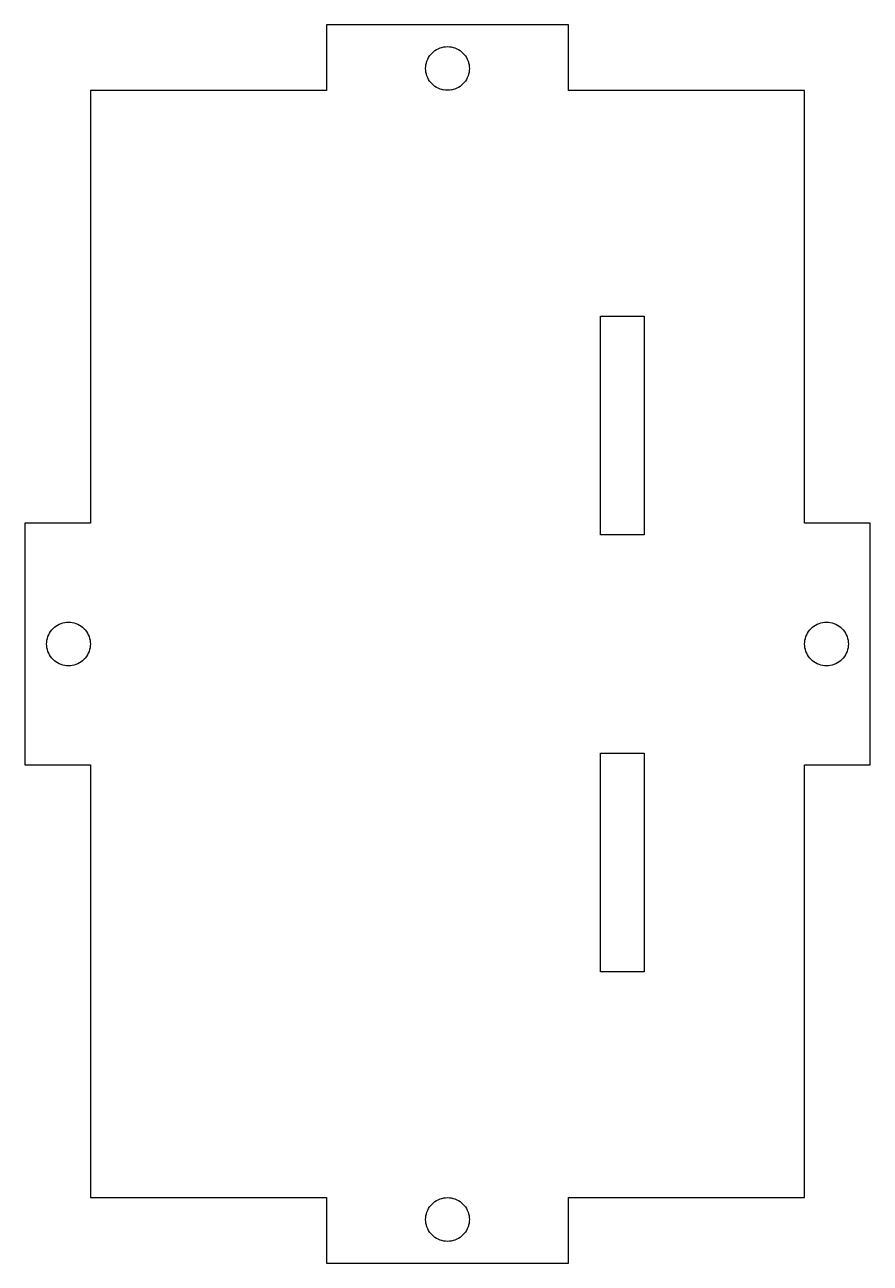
# Model space of a CAD drawing. Extents: x -44 to 243, y 4 to 298.
# Drawn here: x 70.9 to 128.9, y 90.4 to 175.4 of the extents above; entities that cross this region are included whole.
import ezdxf

# ---------------------------------------------------------------- set-up
doc = ezdxf.new("R2010")
doc.units = 0
doc.layers.get('0').update_dxf_attribs({"linetype": 'CONTINUOUS'})

msp = doc.modelspace()

# ---------------------------------------------------------------- linework, layer by layer
at = {"color": 4}
for p, q in [((91.588133, 175.379178), (91.588133, 170.879173)), ((108.188133, 175.379178), (91.588133, 175.379178)), ((108.188133, 170.879173), (108.188133, 175.379178)), ((98.739034, 173.343537), (98.827435, 173.440029)), ((98.827435, 173.440029), (98.923935, 173.528421)), ((98.923935, 173.528421), (99.027734, 173.608036)), ((99.027734, 173.608036), (99.138133, 173.678338)), ((99.138133, 173.678338), (99.254234, 173.738846)), ((99.254234, 173.738846), (99.375135, 173.788828)), ((99.375135, 173.788828), (99.499934, 173.828226)), ((99.499934, 173.828226), (99.627634, 173.856533)), ((99.627634, 173.85642), (99.757433, 173.873635)), ((99.757433, 173.873635), (99.888133, 173.87928)), ((99.888133, 173.87928), (100.018833, 173.873635)), ((100.018833, 173.873635), (100.148633, 173.85642)), ((100.148633, 173.856533), (100.276335, 173.828226)), ((100.276335, 173.828226), (100.401134, 173.788828)), ((100.401134, 173.788828), (100.522035, 173.738846)), ((100.522035, 173.738846), (100.638133, 173.678338)), ((100.638133, 173.678338), (100.748533, 173.608036)), ((100.748533, 173.608036), (100.852334, 173.528421)), ((100.852334, 173.528421), (100.948834, 173.440029)), ((100.948834, 173.440029), (101.037235, 173.343537)), ((98.393834, 172.510022), (98.410937, 172.639845)), ((98.410934, 172.639845), (98.439235, 172.767522)), ((98.439235, 172.767522), (98.478634, 172.892349)), ((98.478634, 172.892349), (98.528635, 173.013225)), ((98.528635, 173.013225), (98.589135, 173.129331)), ((98.589135, 173.129331), (98.659434, 173.239736)), ((98.659434, 173.239736), (98.739034, 173.343537)), ((101.037235, 173.343537), (101.116833, 173.239736)), ((101.116833, 173.239736), (101.187134, 173.129331)), ((101.187134, 173.129331), (101.247634, 173.013225)), ((101.247634, 173.013225), (101.297633, 172.892349)), ((101.297633, 172.892349), (101.337034, 172.767522)), ((101.337034, 172.767522), (101.365335, 172.639845)), ((101.365332, 172.639845), (101.382435, 172.510022)), ((98.388133, 172.379325), (98.393834, 172.510022)), ((98.393834, 172.248628), (98.388133, 172.379325)), ((98.410937, 172.118834), (98.393834, 172.248628)), ((98.439235, 171.991129), (98.410934, 172.118834)), ((98.478634, 171.86633), (98.439235, 171.991129)), ((98.528635, 171.745426), (98.478634, 171.86633)), ((98.589135, 171.629348), (98.528635, 171.745426)), ((101.247634, 171.745426), (101.187134, 171.629348)), ((101.297633, 171.86633), (101.247634, 171.745426)), ((101.337034, 171.991129), (101.297633, 171.86633)), ((101.365335, 172.118834), (101.337034, 171.991129)), ((101.382435, 172.248628), (101.365332, 172.118834)), ((101.382435, 172.510022), (101.388136, 172.379325)), ((101.388136, 172.379325), (101.382435, 172.248628)), ((75.388134, 170.879173), (75.388134, 141.179151)), ((91.588133, 170.879173), (75.388134, 170.879173)), ((98.659434, 171.518943), (98.589135, 171.629348)), ((98.739034, 171.415141), (98.659434, 171.518943)), ((98.827435, 171.318621), (98.739034, 171.415141)), ((98.923935, 171.230229), (98.827435, 171.318621)), ((99.027734, 171.150643), (98.923935, 171.230229)), ((99.138133, 171.080341), (99.027734, 171.150643)), ((99.254234, 171.019833), (99.138133, 171.080341)), ((99.375135, 170.969823), (99.254234, 171.019833)), ((99.499934, 170.930425), (99.375135, 170.969823)), ((99.627634, 170.902146), (99.499934, 170.930425)), ((99.757433, 170.885043), (99.627634, 170.902259)), ((99.888133, 170.879399), (99.757433, 170.885043)), ((100.018833, 170.885043), (99.888133, 170.879399)), ((100.148633, 170.902259), (100.018833, 170.885043)), ((100.276335, 170.930425), (100.148633, 170.902146)), ((100.401134, 170.969823), (100.276335, 170.930425)), ((100.522035, 171.019833), (100.401134, 170.969823)), ((100.638133, 171.080341), (100.522035, 171.019833)), ((100.748533, 171.150643), (100.638133, 171.080341)), ((100.852334, 171.230229), (100.748533, 171.150643)), ((100.948834, 171.318621), (100.852334, 171.230229)), ((101.037235, 171.415141), (100.948834, 171.318621)), ((101.116833, 171.518943), (101.037235, 171.415141)), ((101.187134, 171.629348), (101.116833, 171.518943)), ((124.388135, 170.879173), (108.188133, 170.879173)), ((124.388135, 141.179151), (124.388135, 170.879173)), ((110.388135, 155.379218), (113.388134, 155.379218)), ((110.388135, 140.37922), (110.388135, 155.379218)), ((113.388134, 155.379218), (113.388134, 140.37922)), ((70.888135, 141.179151), (70.888135, 124.579178)), ((75.388134, 141.179151), (70.888135, 141.179151)), ((128.888134, 141.179151), (124.388135, 141.179151)), ((128.888134, 124.579178), (128.888134, 141.179151)), ((113.388134, 140.37922), (110.388135, 140.37922)), ((73.375133, 134.288836), (73.500135, 134.328178)), ((73.500135, 134.328178), (73.628134, 134.356513)), ((73.628134, 134.356372), (73.757132, 134.373587)), ((73.757132, 134.373587), (73.888134, 134.379232)), ((73.888134, 134.379232), (74.019133, 134.373587)), ((74.019133, 134.373587), (74.148134, 134.356372)), ((74.148134, 134.356513), (74.276133, 134.328178)), ((74.276133, 134.328178), (74.401135, 134.288836)), ((125.375134, 134.288836), (125.499935, 134.328178)), ((125.499935, 134.328178), (125.627635, 134.356513)), ((125.627635, 134.356372), (125.757435, 134.373587)), ((125.757435, 134.373587), (125.888135, 134.379232)), ((125.888135, 134.379232), (126.018835, 134.373587)), ((126.018835, 134.373587), (126.148634, 134.356372)), ((126.148634, 134.356513), (126.276334, 134.328178)), ((126.276334, 134.328178), (126.401133, 134.288836)), ((72.478135, 133.392329), (72.529133, 133.513233)), ((72.529133, 133.513233), (72.589133, 133.629311)), ((72.589133, 133.629311), (72.659133, 133.73966)), ((72.659133, 133.73966), (72.739134, 133.843489)), ((72.739134, 133.843489), (72.827134, 133.939953)), ((72.827134, 133.939953), (72.924134, 134.028373)), ((72.924134, 134.028373), (73.028133, 134.108016)), ((73.028133, 134.108016), (73.138134, 134.178346)), ((73.138134, 134.178346), (73.254133, 134.23877)), ((73.254133, 134.23877), (73.375133, 134.288836)), ((74.401135, 134.288836), (74.522135, 134.23877)), ((74.522135, 134.23877), (74.638134, 134.178346)), ((74.638134, 134.178346), (74.748133, 134.108016)), ((74.748133, 134.108016), (74.852135, 134.028373)), ((74.852135, 134.028373), (74.949135, 133.939953)), ((74.949135, 133.939953), (75.037134, 133.843489)), ((75.037134, 133.843489), (75.117133, 133.73966)), ((75.117133, 133.73966), (75.187133, 133.629311)), ((75.187133, 133.629311), (75.247133, 133.513233)), ((75.247133, 133.513233), (75.298133, 133.392329)), ((124.478635, 133.392329), (124.528634, 133.513233)), ((124.528634, 133.513233), (124.589134, 133.629311)), ((124.589134, 133.629311), (124.659435, 133.73966)), ((124.659435, 133.73966), (124.739033, 133.843489)), ((124.739033, 133.843489), (124.827434, 133.939953)), ((124.827434, 133.939953), (124.923934, 134.028373)), ((124.923934, 134.028373), (125.027735, 134.108016)), ((125.027735, 134.108016), (125.138135, 134.178346)), ((125.138135, 134.178346), (125.254235, 134.23877)), ((125.254235, 134.23877), (125.375134, 134.288836)), ((126.401133, 134.288836), (126.522034, 134.23877)), ((126.522034, 134.23877), (126.638135, 134.178346)), ((126.638135, 134.178346), (126.748534, 134.108016)), ((126.748534, 134.108016), (126.852333, 134.028373)), ((126.852333, 134.028373), (126.948833, 133.939953)), ((126.948833, 133.939953), (127.037234, 133.843489)), ((127.037234, 133.843489), (127.116834, 133.73966)), ((127.116834, 133.73966), (127.187133, 133.629311)), ((127.187133, 133.629311), (127.247633, 133.513233)), ((127.247633, 133.513233), (127.297634, 133.392329)), ((72.388118, 132.879305), (72.394129, 133.010031)), ((72.394129, 132.74858), (72.388118, 132.879305)), ((72.394129, 133.010031), (72.411119, 133.139768)), ((72.411119, 132.618814), (72.394129, 132.74858)), ((72.411133, 133.139768), (72.439129, 133.26753)), ((72.439129, 132.491081), (72.411133, 132.618814)), ((72.439135, 133.26753), (72.478135, 133.392329)), ((75.298133, 133.392329), (75.337134, 133.26753)), ((75.337137, 133.26753), (75.365133, 133.139768)), ((75.365133, 132.618814), (75.337137, 132.491081)), ((75.365147, 133.139768), (75.382137, 133.010031)), ((75.382137, 132.74858), (75.365147, 132.618814)), ((75.382137, 133.010031), (75.388148, 132.879305)), ((75.388148, 132.879305), (75.382137, 132.74858)), ((124.388132, 132.879305), (124.393833, 133.010031)), ((124.393833, 132.74858), (124.388132, 132.879305)), ((124.393833, 133.010031), (124.410936, 133.139768)), ((124.410936, 132.618814), (124.393833, 132.74858)), ((124.410933, 133.139768), (124.439234, 133.26753)), ((124.439234, 132.491081), (124.410933, 132.618814)), ((124.439234, 133.26753), (124.478635, 133.392329)), ((127.297634, 133.392329), (127.337033, 133.26753)), ((127.337033, 133.26753), (127.365334, 133.139768)), ((127.365334, 132.618814), (127.337033, 132.491081)), ((127.365331, 133.139768), (127.382434, 133.010031)), ((127.382434, 132.74858), (127.365331, 132.618814)), ((127.382434, 133.010031), (127.388135, 132.879305)), ((127.388135, 132.879305), (127.382434, 132.74858)), ((72.478135, 132.366282), (72.439135, 132.491081)), ((72.529133, 132.245378), (72.478135, 132.366282)), ((72.589133, 132.1293), (72.529133, 132.245378)), ((72.659133, 132.018951), (72.589133, 132.1293)), ((72.739134, 131.915121), (72.659133, 132.018951)), ((72.827134, 131.81863), (72.739134, 131.915121)), ((72.924134, 131.730238), (72.827134, 131.81863)), ((74.949135, 131.81863), (74.852135, 131.730238)), ((75.037134, 131.915121), (74.949135, 131.81863)), ((75.117133, 132.018951), (75.037134, 131.915121)), ((75.187133, 132.1293), (75.117133, 132.018951)), ((75.247133, 132.245378), (75.187133, 132.1293)), ((75.298133, 132.366282), (75.247133, 132.245378)), ((75.337134, 132.491081), (75.298133, 132.366282)), ((124.478635, 132.366282), (124.439234, 132.491081)), ((124.528634, 132.245378), (124.478635, 132.366282)), ((124.589134, 132.1293), (124.528634, 132.245378)), ((124.659435, 132.018951), (124.589134, 132.1293)), ((124.739033, 131.915121), (124.659435, 132.018951)), ((124.827434, 131.81863), (124.739033, 131.915121)), ((124.923934, 131.730238), (124.827434, 131.81863)), ((126.948833, 131.81863), (126.852333, 131.730238)), ((127.037234, 131.915121), (126.948833, 131.81863)), ((127.116834, 132.018951), (127.037234, 131.915121)), ((127.187133, 132.1293), (127.116834, 132.018951)), ((127.247633, 132.245378), (127.187133, 132.1293)), ((127.297634, 132.366282), (127.247633, 132.245378)), ((127.337033, 132.491081), (127.297634, 132.366282)), ((73.028133, 131.650566), (72.924134, 131.730238)), ((73.138134, 131.580265), (73.028133, 131.650566)), ((73.254133, 131.519841), (73.138134, 131.580265)), ((73.375133, 131.469747), (73.254133, 131.519841)), ((73.500135, 131.430405), (73.375133, 131.469747)), ((73.628134, 131.402098), (73.500135, 131.430405)), ((73.757132, 131.385023), (73.628134, 131.401957)), ((73.888134, 131.379097), (73.757132, 131.384741)), ((74.019133, 131.384741), (73.888134, 131.379097)), ((74.148134, 131.401957), (74.019133, 131.385023)), ((74.276133, 131.430405), (74.148134, 131.402098)), ((74.401135, 131.469747), (74.276133, 131.430405)), ((74.522135, 131.519841), (74.401135, 131.469747)), ((74.638134, 131.580265), (74.522135, 131.519841)), ((74.748133, 131.650566), (74.638134, 131.580265)), ((74.852135, 131.730238), (74.748133, 131.650566)), ((125.027735, 131.650566), (124.923934, 131.730238)), ((125.138135, 131.580265), (125.027735, 131.650566)), ((125.254235, 131.519841), (125.138135, 131.580265)), ((125.375134, 131.469747), (125.254235, 131.519841)), ((125.499935, 131.430405), (125.375134, 131.469747)), ((125.627635, 131.402098), (125.499935, 131.430405)), ((125.757435, 131.385023), (125.627635, 131.401957)), ((125.888135, 131.379097), (125.757435, 131.384741)), ((126.018835, 131.384741), (125.888135, 131.379097)), ((126.148634, 131.401957), (126.018835, 131.385023)), ((126.276334, 131.430405), (126.148634, 131.402098)), ((126.401133, 131.469747), (126.276334, 131.430405)), ((126.522034, 131.519841), (126.401133, 131.469747)), ((126.638135, 131.580265), (126.522034, 131.519841)), ((126.748534, 131.650566), (126.638135, 131.580265)), ((126.852333, 131.730238), (126.748534, 131.650566)), ((110.388135, 125.379165), (113.388134, 125.379165)), ((110.388135, 110.379173), (110.388135, 125.379165)), ((113.388134, 125.379165), (113.388134, 110.379173)), ((70.888135, 124.579178), (75.388134, 124.579178)), ((75.388134, 124.579178), (75.388134, 94.879173)), ((124.388135, 124.579178), (128.888134, 124.579178)), ((124.388135, 94.879173), (124.388135, 124.579178)), ((113.388134, 110.379173), (110.388135, 110.379173)), ((75.388134, 94.879173), (91.588133, 94.879173)), ((91.588133, 94.879173), (91.588133, 90.37917)), ((98.739034, 94.343374), (98.827435, 94.439874)), ((98.827435, 94.439874), (98.923935, 94.528274)), ((98.923935, 94.528274), (99.027734, 94.607875)), ((99.027734, 94.607875), (99.138133, 94.678174)), ((99.138133, 94.678174), (99.254234, 94.738674)), ((99.254234, 94.738674), (99.375135, 94.788675)), ((99.375135, 94.788675), (99.499934, 94.828073)), ((99.499934, 94.828073), (99.627634, 94.856375)), ((99.627634, 94.856372), (99.757433, 94.873475)), ((99.757433, 94.873475), (99.888133, 94.879175)), ((99.888133, 94.879175), (100.018833, 94.873475)), ((100.018833, 94.873475), (100.148633, 94.856372)), ((100.148633, 94.856375), (100.276335, 94.828073)), ((100.276335, 94.828073), (100.401134, 94.788675)), ((100.401134, 94.788675), (100.522035, 94.738674)), ((100.522035, 94.738674), (100.638133, 94.678174)), ((100.638133, 94.678174), (100.748533, 94.607875)), ((100.748533, 94.607875), (100.852334, 94.528274)), ((100.852334, 94.528274), (100.948834, 94.439874)), ((100.948834, 94.439874), (101.037235, 94.343374)), ((108.188133, 94.879173), (124.388135, 94.879173)), ((108.188133, 90.37917), (108.188133, 94.879173)), ((98.388133, 93.379173), (98.393834, 93.509873)), ((98.393834, 93.509873), (98.410937, 93.639675)), ((98.410934, 93.639675), (98.439235, 93.767375)), ((98.439235, 93.767375), (98.478634, 93.892174)), ((98.478634, 93.892174), (98.528635, 94.013075)), ((98.528635, 94.013075), (98.589135, 94.129173)), ((98.589135, 94.129173), (98.659434, 94.239575)), ((98.659434, 94.239575), (98.739034, 94.343374)), ((101.037235, 94.343374), (101.116833, 94.239575)), ((101.116833, 94.239575), (101.187134, 94.129173)), ((101.187134, 94.129173), (101.247634, 94.013075)), ((101.247634, 94.013075), (101.297633, 93.892174)), ((101.297633, 93.892174), (101.337034, 93.767375)), ((101.337034, 93.767375), (101.365335, 93.639675)), ((101.365332, 93.639675), (101.382435, 93.509873)), ((101.382435, 93.509873), (101.388136, 93.379173)), ((98.393834, 93.248473), (98.388133, 93.379173)), ((98.410937, 93.118673), (98.393834, 93.248473)), ((98.439235, 92.990973), (98.410934, 93.118673)), ((98.478634, 92.866175), (98.439235, 92.990973)), ((98.528635, 92.745273), (98.478634, 92.866175)), ((98.589135, 92.629173), (98.528635, 92.745273)), ((101.247634, 92.745273), (101.187134, 92.629173)), ((101.297633, 92.866175), (101.247634, 92.745273)), ((101.337034, 92.990973), (101.297633, 92.866175)), ((101.365335, 93.118673), (101.337034, 92.990973)), ((101.382435, 93.248473), (101.365332, 93.118673)), ((101.388136, 93.379173), (101.382435, 93.248473)), ((98.659434, 92.518773), (98.589135, 92.629173)), ((98.739034, 92.414975), (98.659434, 92.518773)), ((98.827435, 92.318474), (98.739034, 92.414975)), ((98.923935, 92.230074), (98.827435, 92.318474)), ((99.027734, 92.150473), (98.923935, 92.230074)), ((99.138133, 92.080174), (99.027734, 92.150473)), ((99.254234, 92.019674), (99.138133, 92.080174)), ((99.375135, 91.969673), (99.254234, 92.019674)), ((99.499934, 91.930275), (99.375135, 91.969673)), ((99.627634, 91.901974), (99.499934, 91.930275)), ((99.757433, 91.884874), (99.627634, 91.901977)), ((99.888133, 91.879173), (99.757433, 91.884874)), ((100.018833, 91.884874), (99.888133, 91.879173)), ((100.148633, 91.901977), (100.018833, 91.884874)), ((100.276335, 91.930275), (100.148633, 91.901974)), ((100.401134, 91.969673), (100.276335, 91.930275)), ((100.522035, 92.019674), (100.401134, 91.969673)), ((100.638133, 92.080174), (100.522035, 92.019674)), ((100.748533, 92.150473), (100.638133, 92.080174)), ((100.852334, 92.230074), (100.748533, 92.150473)), ((100.948834, 92.318474), (100.852334, 92.230074)), ((101.037235, 92.414975), (100.948834, 92.318474)), ((101.116833, 92.518773), (101.037235, 92.414975)), ((101.187134, 92.629173), (101.116833, 92.518773)), ((91.588133, 90.37917), (108.188133, 90.37917))]:
    msp.add_line(p, q, dxfattribs=at)

doc.saveas('drawing.dxf')
